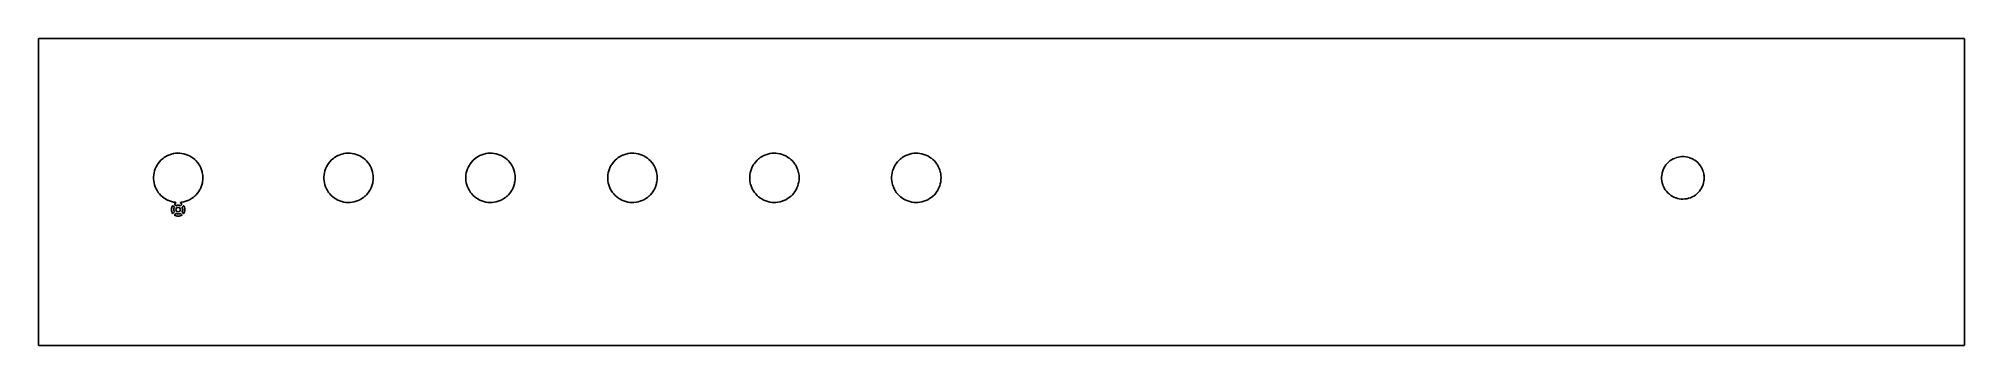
# Model space of a CAD drawing. Extents: x 68 to 499, y -238 to -169.
import ezdxf

# ---------------------------------------------------------------- set-up
doc = ezdxf.new("R2010")
doc.units = 0
doc.layers.add('BLACK', color=7, linetype='CONTINUOUS')

msp = doc.modelspace()

# ---------------------------------------------------------------- linework, layer by layer
at = {"layer": 'BLACK', "linetype": 'CONTINUOUS'}
for p, q in [((67.818, -169.544), (67.838, -169.476)), ((67.818, -238.126), (67.818, -169.544)), ((67.838, -169.476), (67.8917, -169.429)), ((67.8917, -169.429), (67.944, -169.418)), ((67.944, -169.418), (498.476, -169.418)), ((498.476, -169.418), (498.544, -169.438)), ((498.544, -169.438), (498.591, -169.492)), ((498.591, -169.492), (498.602, -169.544)), ((498.602, -169.544), (498.602, -238.126)), ((94.3303, -197.796), (94.1072, -198.201)), ((94.3365, -197.786), (94.3303, -197.796)), ((94.4186, -197.663), (94.3365, -197.786)), ((94.5866, -197.41), (94.4186, -197.663)), ((94.8742, -197.047), (94.5866, -197.41)), ((95.1912, -196.709), (94.8742, -197.047)), ((95.5354, -196.399), (95.1912, -196.709)), ((95.6692, -196.298), (95.5354, -196.399)), ((95.9021, -196.121), (95.6692, -196.298)), ((95.9042, -196.119), (95.9021, -196.121)), ((95.9021, -196.121), (95.9021, -196.121)), ((95.9065, -196.118), (95.9042, -196.119)), ((96.293, -195.873), (95.9065, -196.118)), ((95.9065, -196.118), (95.9065, -196.118)), ((96.2953, -195.871), (96.293, -195.873)), ((96.2976, -195.87), (96.2953, -195.871)), ((96.7033, -195.658), (96.2976, -195.87)), ((96.2976, -195.87), (96.2976, -195.87)), ((96.7057, -195.657), (96.7033, -195.658)), ((96.7033, -195.658), (96.7033, -195.658)), ((97.1326, -195.477), (96.7057, -195.657)), ((97.3692, -195.4), (97.1326, -195.477)), ((97.5705, -195.335), (97.3692, -195.4)), ((97.573, -195.334), (97.5705, -195.335)), ((97.5705, -195.335), (97.5705, -195.335)), ((97.8456, -195.27), (97.573, -195.334)), ((98.0213, -195.229), (97.8456, -195.27)), ((98.0239, -195.228), (98.0213, -195.229)), ((98.0213, -195.229), (98.0213, -195.229)), ((98.482, -195.161), (98.0239, -195.228)), ((98.4847, -195.161), (98.482, -195.161)), ((98.7337, -195.145), (98.4847, -195.161)), ((98.4847, -195.161), (98.4847, -195.161)), ((98.9442, -195.132), (98.7337, -195.145)), ((98.9468, -195.132), (98.9442, -195.132)), ((99.1225, -195.135), (98.9468, -195.132)), ((98.9468, -195.132), (98.9468, -195.132)), ((99.4072, -195.141), (99.1225, -195.135)), ((99.8678, -195.19), (99.4072, -195.141)), ((100.323, -195.277), (99.8678, -195.19)), ((100.325, -195.277), (100.323, -195.277)), ((100.766, -195.4), (100.325, -195.277)), ((100.325, -195.277), (100.325, -195.277)), ((100.769, -195.401), (100.766, -195.4)), ((100.766, -195.4), (100.766, -195.4)), ((100.771, -195.402), (100.769, -195.401)), ((101.2, -195.562), (100.771, -195.402)), ((101.203, -195.563), (101.2, -195.562)), ((101.2, -195.562), (101.2, -195.562)), ((101.622, -195.76), (101.203, -195.563)), ((102.023, -195.991), (101.622, -195.76)), ((102.403, -196.256), (102.023, -195.991)), ((102.439, -196.285), (102.403, -196.256)), ((102.758, -196.549), (102.439, -196.285)), ((102.76, -196.551), (102.758, -196.549)), ((102.758, -196.549), (102.758, -196.549)), ((103.091, -196.875), (102.76, -196.551)), ((103.093, -196.877), (103.091, -196.875)), ((103.334, -197.156), (103.093, -196.877)), ((103.093, -196.877), (103.093, -196.877)), ((103.393, -197.225), (103.334, -197.156)), ((103.666, -197.6), (103.393, -197.225)), ((103.667, -197.602), (103.666, -197.6)), ((103.766, -197.766), (103.667, -197.602)), ((103.667, -197.602), (103.667, -197.602)), ((103.906, -197.996), (103.766, -197.766)), ((104.111, -198.411), (103.906, -197.996)), ((132.43, -197.796), (132.207, -198.201)), ((132.437, -197.786), (132.43, -197.796)), ((132.519, -197.663), (132.437, -197.786)), ((132.687, -197.41), (132.519, -197.663)), ((132.974, -197.047), (132.687, -197.41)), ((133.291, -196.709), (132.974, -197.047)), ((133.635, -196.399), (133.291, -196.709)), ((133.769, -196.298), (133.635, -196.399)), ((134.002, -196.121), (133.769, -196.298)), ((134.004, -196.119), (134.002, -196.121)), ((134.002, -196.121), (134.002, -196.121)), ((134.006, -196.118), (134.004, -196.119)), ((134.393, -195.873), (134.006, -196.118)), ((134.006, -196.118), (134.006, -196.118)), ((134.395, -195.871), (134.393, -195.873)), ((134.398, -195.87), (134.395, -195.871)), ((134.803, -195.658), (134.398, -195.87)), ((134.398, -195.87), (134.398, -195.87)), ((134.806, -195.657), (134.803, -195.658)), ((134.803, -195.658), (134.803, -195.658)), ((135.233, -195.477), (134.806, -195.657)), ((135.469, -195.4), (135.233, -195.477)), ((135.67, -195.335), (135.469, -195.4)), ((135.671, -195.335), (135.67, -195.335)), ((135.673, -195.334), (135.671, -195.335)), ((135.946, -195.27), (135.673, -195.334)), ((136.121, -195.229), (135.946, -195.27)), ((136.124, -195.228), (136.121, -195.229)), ((136.121, -195.229), (136.121, -195.229)), ((136.582, -195.161), (136.124, -195.228)), ((136.585, -195.161), (136.582, -195.161)), ((136.834, -195.145), (136.585, -195.161)), ((136.585, -195.161), (136.585, -195.161)), ((137.044, -195.132), (136.834, -195.145)), ((137.047, -195.132), (137.044, -195.132)), ((137.222, -195.135), (137.047, -195.132)), ((137.047, -195.132), (137.047, -195.132)), ((137.507, -195.141), (137.222, -195.135)), ((137.968, -195.19), (137.507, -195.141)), ((138.423, -195.277), (137.968, -195.19)), ((138.425, -195.277), (138.423, -195.277)), ((138.866, -195.4), (138.425, -195.277)), ((138.425, -195.277), (138.425, -195.277)), ((138.869, -195.401), (138.866, -195.4)), ((138.866, -195.4), (138.866, -195.4)), ((138.871, -195.402), (138.869, -195.401)), ((139.3, -195.562), (138.871, -195.402)), ((139.303, -195.563), (139.3, -195.562)), ((139.3, -195.562), (139.3, -195.562)), ((139.722, -195.76), (139.303, -195.563)), ((140.123, -195.991), (139.722, -195.76)), ((140.503, -196.256), (140.123, -195.991)), ((140.539, -196.285), (140.503, -196.256)), ((140.858, -196.549), (140.539, -196.285)), ((140.86, -196.551), (140.858, -196.549)), ((140.858, -196.549), (140.858, -196.549)), ((141.191, -196.875), (140.86, -196.551)), ((141.193, -196.877), (141.191, -196.875)), ((141.434, -197.156), (141.193, -196.877)), ((141.193, -196.877), (141.193, -196.877)), ((141.493, -197.225), (141.434, -197.156)), ((141.766, -197.6), (141.493, -197.225)), ((141.767, -197.602), (141.766, -197.6)), ((141.866, -197.766), (141.767, -197.602)), ((141.767, -197.602), (141.767, -197.602)), ((142.006, -197.996), (141.866, -197.766)), ((142.211, -198.411), (142.006, -197.996)), ((164.18, -197.796), (163.957, -198.201)), ((164.187, -197.786), (164.18, -197.796)), ((164.269, -197.663), (164.187, -197.786)), ((164.437, -197.41), (164.269, -197.663)), ((164.724, -197.047), (164.437, -197.41)), ((165.041, -196.709), (164.724, -197.047)), ((165.385, -196.399), (165.041, -196.709)), ((165.519, -196.298), (165.385, -196.399)), ((165.752, -196.121), (165.519, -196.298)), ((165.754, -196.119), (165.752, -196.121)), ((165.752, -196.121), (165.752, -196.121)), ((165.756, -196.118), (165.754, -196.119)), ((166.143, -195.873), (165.756, -196.118)), ((165.756, -196.118), (165.756, -196.118)), ((166.145, -195.871), (166.143, -195.873)), ((166.148, -195.87), (166.145, -195.871)), ((166.553, -195.658), (166.148, -195.87)), ((166.148, -195.87), (166.148, -195.87)), ((166.556, -195.657), (166.553, -195.658)), ((166.553, -195.658), (166.553, -195.658)), ((166.983, -195.477), (166.556, -195.657)), ((167.219, -195.4), (166.983, -195.477)), ((167.42, -195.335), (167.219, -195.4)), ((167.421, -195.335), (167.42, -195.335)), ((167.423, -195.334), (167.421, -195.335)), ((167.696, -195.27), (167.423, -195.334)), ((167.871, -195.229), (167.696, -195.27)), ((167.874, -195.228), (167.871, -195.229)), ((167.871, -195.229), (167.871, -195.229)), ((168.332, -195.161), (167.874, -195.228)), ((168.335, -195.161), (168.332, -195.161)), ((168.584, -195.145), (168.335, -195.161)), ((168.335, -195.161), (168.335, -195.161)), ((168.794, -195.132), (168.584, -195.145)), ((168.797, -195.132), (168.794, -195.132)), ((168.972, -195.135), (168.797, -195.132)), ((168.797, -195.132), (168.797, -195.132)), ((169.257, -195.141), (168.972, -195.135)), ((169.718, -195.19), (169.257, -195.141)), ((170.173, -195.277), (169.718, -195.19)), ((170.175, -195.277), (170.173, -195.277)), ((170.616, -195.4), (170.175, -195.277)), ((170.175, -195.277), (170.175, -195.277)), ((170.619, -195.401), (170.616, -195.4)), ((170.616, -195.4), (170.616, -195.4)), ((170.621, -195.402), (170.619, -195.401)), ((171.05, -195.562), (170.621, -195.402)), ((171.053, -195.563), (171.05, -195.562)), ((171.05, -195.562), (171.05, -195.562)), ((171.472, -195.76), (171.053, -195.563)), ((171.873, -195.991), (171.472, -195.76)), ((172.253, -196.256), (171.873, -195.991)), ((172.289, -196.285), (172.253, -196.256)), ((172.608, -196.549), (172.289, -196.285)), ((172.61, -196.551), (172.608, -196.549)), ((172.608, -196.549), (172.608, -196.549)), ((172.941, -196.875), (172.61, -196.551)), ((172.943, -196.877), (172.941, -196.875)), ((173.184, -197.156), (172.943, -196.877)), ((172.943, -196.877), (172.943, -196.877)), ((173.243, -197.225), (173.184, -197.156)), ((173.516, -197.6), (173.243, -197.225)), ((173.517, -197.602), (173.516, -197.6)), ((173.616, -197.766), (173.517, -197.602)), ((173.517, -197.602), (173.517, -197.602)), ((173.756, -197.996), (173.616, -197.766)), ((173.961, -198.411), (173.756, -197.996)), ((195.93, -197.796), (195.707, -198.201)), ((195.937, -197.786), (195.93, -197.796)), ((196.019, -197.663), (195.937, -197.786)), ((196.187, -197.41), (196.019, -197.663)), ((196.474, -197.047), (196.187, -197.41)), ((196.791, -196.709), (196.474, -197.047)), ((197.135, -196.399), (196.791, -196.709)), ((197.269, -196.298), (197.135, -196.399)), ((197.502, -196.121), (197.269, -196.298)), ((197.504, -196.119), (197.502, -196.121)), ((197.502, -196.121), (197.502, -196.121)), ((197.506, -196.118), (197.504, -196.119)), ((197.893, -195.873), (197.506, -196.118)), ((197.506, -196.118), (197.506, -196.118)), ((197.895, -195.871), (197.893, -195.873)), ((197.898, -195.87), (197.895, -195.871)), ((198.303, -195.658), (197.898, -195.87)), ((197.898, -195.87), (197.898, -195.87)), ((198.306, -195.657), (198.303, -195.658)), ((198.303, -195.658), (198.303, -195.658)), ((198.733, -195.477), (198.306, -195.657)), ((198.969, -195.4), (198.733, -195.477)), ((199.17, -195.335), (198.969, -195.4)), ((199.171, -195.335), (199.17, -195.335)), ((199.173, -195.334), (199.171, -195.335)), ((199.446, -195.27), (199.173, -195.334)), ((199.621, -195.229), (199.446, -195.27)), ((199.624, -195.228), (199.621, -195.229)), ((199.621, -195.229), (199.621, -195.229)), ((200.082, -195.161), (199.624, -195.228)), ((200.085, -195.161), (200.082, -195.161)), ((200.334, -195.145), (200.085, -195.161)), ((200.085, -195.161), (200.085, -195.161)), ((200.544, -195.132), (200.334, -195.145)), ((200.547, -195.132), (200.544, -195.132)), ((200.722, -195.135), (200.547, -195.132)), ((200.547, -195.132), (200.547, -195.132)), ((201.007, -195.141), (200.722, -195.135)), ((201.468, -195.19), (201.007, -195.141)), ((201.923, -195.277), (201.468, -195.19)), ((201.925, -195.277), (201.923, -195.277)), ((202.366, -195.4), (201.925, -195.277)), ((201.925, -195.277), (201.925, -195.277)), ((202.369, -195.401), (202.366, -195.4)), ((202.366, -195.4), (202.366, -195.4)), ((202.371, -195.402), (202.369, -195.401)), ((202.8, -195.562), (202.371, -195.402)), ((202.803, -195.563), (202.8, -195.562)), ((202.8, -195.562), (202.8, -195.562)), ((203.222, -195.76), (202.803, -195.563)), ((203.623, -195.991), (203.222, -195.76)), ((204.003, -196.256), (203.623, -195.991)), ((204.039, -196.285), (204.003, -196.256)), ((204.358, -196.549), (204.039, -196.285)), ((204.36, -196.551), (204.358, -196.549)), ((204.358, -196.549), (204.358, -196.549)), ((204.691, -196.875), (204.36, -196.551)), ((204.693, -196.877), (204.691, -196.875)), ((204.934, -197.156), (204.693, -196.877)), ((204.693, -196.877), (204.693, -196.877)), ((204.993, -197.225), (204.934, -197.156)), ((205.266, -197.6), (204.993, -197.225)), ((205.267, -197.602), (205.266, -197.6)), ((205.366, -197.766), (205.267, -197.602)), ((205.267, -197.602), (205.267, -197.602)), ((205.506, -197.996), (205.366, -197.766)), ((205.711, -198.411), (205.506, -197.996)), ((227.68, -197.796), (227.457, -198.201)), ((227.687, -197.786), (227.68, -197.796)), ((227.769, -197.663), (227.687, -197.786)), ((227.937, -197.41), (227.769, -197.663)), ((228.224, -197.047), (227.937, -197.41)), ((228.541, -196.709), (228.224, -197.047)), ((228.885, -196.399), (228.541, -196.709)), ((229.019, -196.298), (228.885, -196.399)), ((229.252, -196.121), (229.019, -196.298)), ((229.254, -196.119), (229.252, -196.121)), ((229.252, -196.121), (229.252, -196.121)), ((229.256, -196.118), (229.254, -196.119)), ((229.643, -195.873), (229.256, -196.118)), ((229.256, -196.118), (229.256, -196.118)), ((229.645, -195.871), (229.643, -195.873)), ((229.648, -195.87), (229.645, -195.871)), ((230.053, -195.658), (229.648, -195.87)), ((229.648, -195.87), (229.648, -195.87)), ((230.056, -195.657), (230.053, -195.658)), ((230.053, -195.658), (230.053, -195.658)), ((230.483, -195.477), (230.056, -195.657)), ((230.719, -195.4), (230.483, -195.477)), ((230.92, -195.335), (230.719, -195.4)), ((230.921, -195.335), (230.92, -195.335)), ((230.923, -195.334), (230.921, -195.335)), ((231.196, -195.27), (230.923, -195.334)), ((231.371, -195.229), (231.196, -195.27)), ((231.374, -195.228), (231.371, -195.229)), ((231.371, -195.229), (231.371, -195.229)), ((231.832, -195.161), (231.374, -195.228)), ((231.835, -195.161), (231.832, -195.161)), ((232.084, -195.145), (231.835, -195.161)), ((231.835, -195.161), (231.835, -195.161)), ((232.294, -195.132), (232.084, -195.145)), ((232.297, -195.132), (232.294, -195.132)), ((232.472, -195.135), (232.297, -195.132)), ((232.297, -195.132), (232.297, -195.132)), ((232.757, -195.141), (232.472, -195.135)), ((233.218, -195.19), (232.757, -195.141)), ((233.673, -195.277), (233.218, -195.19)), ((233.675, -195.277), (233.673, -195.277)), ((234.116, -195.4), (233.675, -195.277)), ((233.675, -195.277), (233.675, -195.277)), ((234.119, -195.401), (234.116, -195.4)), ((234.116, -195.4), (234.116, -195.4)), ((234.121, -195.402), (234.119, -195.401)), ((234.55, -195.562), (234.121, -195.402)), ((234.553, -195.563), (234.55, -195.562)), ((234.55, -195.562), (234.55, -195.562)), ((234.972, -195.76), (234.553, -195.563)), ((235.373, -195.991), (234.972, -195.76)), ((235.753, -196.256), (235.373, -195.991)), ((235.789, -196.285), (235.753, -196.256)), ((236.108, -196.549), (235.789, -196.285)), ((236.11, -196.551), (236.108, -196.549)), ((236.108, -196.549), (236.108, -196.549)), ((236.441, -196.875), (236.11, -196.551)), ((236.443, -196.877), (236.441, -196.875)), ((236.684, -197.156), (236.443, -196.877)), ((236.443, -196.877), (236.443, -196.877)), ((236.743, -197.225), (236.684, -197.156)), ((237.016, -197.6), (236.743, -197.225)), ((237.017, -197.602), (237.016, -197.6)), ((237.116, -197.766), (237.017, -197.602)), ((237.017, -197.602), (237.017, -197.602)), ((237.256, -197.996), (237.116, -197.766)), ((237.461, -198.411), (237.256, -197.996)), ((259.43, -197.796), (259.207, -198.201)), ((259.437, -197.786), (259.43, -197.796)), ((259.519, -197.663), (259.437, -197.786)), ((259.687, -197.41), (259.519, -197.663)), ((259.974, -197.047), (259.687, -197.41)), ((260.291, -196.709), (259.974, -197.047)), ((260.635, -196.399), (260.291, -196.709)), ((260.769, -196.298), (260.635, -196.399)), ((261.002, -196.121), (260.769, -196.298)), ((261.004, -196.119), (261.002, -196.121)), ((261.002, -196.121), (261.002, -196.121)), ((261.006, -196.118), (261.004, -196.119)), ((261.393, -195.873), (261.006, -196.118)), ((261.006, -196.118), (261.006, -196.118)), ((261.395, -195.871), (261.393, -195.873)), ((261.398, -195.87), (261.395, -195.871)), ((261.803, -195.658), (261.398, -195.87)), ((261.398, -195.87), (261.398, -195.87)), ((261.806, -195.657), (261.803, -195.658)), ((261.803, -195.658), (261.803, -195.658)), ((262.233, -195.477), (261.806, -195.657)), ((262.469, -195.4), (262.233, -195.477)), ((262.67, -195.335), (262.469, -195.4)), ((262.671, -195.335), (262.67, -195.335)), ((262.673, -195.334), (262.671, -195.335)), ((262.946, -195.27), (262.673, -195.334)), ((263.121, -195.229), (262.946, -195.27)), ((263.124, -195.228), (263.121, -195.229)), ((263.121, -195.229), (263.121, -195.229)), ((263.582, -195.161), (263.124, -195.228)), ((263.585, -195.161), (263.582, -195.161)), ((263.834, -195.145), (263.585, -195.161)), ((263.585, -195.161), (263.585, -195.161)), ((264.044, -195.132), (263.834, -195.145)), ((264.047, -195.132), (264.044, -195.132)), ((264.222, -195.135), (264.047, -195.132)), ((264.047, -195.132), (264.047, -195.132)), ((264.507, -195.141), (264.222, -195.135)), ((264.968, -195.19), (264.507, -195.141)), ((265.423, -195.277), (264.968, -195.19)), ((265.425, -195.277), (265.423, -195.277)), ((265.866, -195.4), (265.425, -195.277)), ((265.425, -195.277), (265.425, -195.277)), ((265.869, -195.401), (265.866, -195.4)), ((265.866, -195.4), (265.866, -195.4)), ((265.871, -195.402), (265.869, -195.401)), ((266.3, -195.562), (265.871, -195.402)), ((266.303, -195.563), (266.3, -195.562)), ((266.3, -195.562), (266.3, -195.562)), ((266.722, -195.76), (266.303, -195.563)), ((267.123, -195.991), (266.722, -195.76)), ((267.503, -196.256), (267.123, -195.991)), ((267.539, -196.285), (267.503, -196.256)), ((267.858, -196.549), (267.539, -196.285)), ((267.86, -196.551), (267.858, -196.549)), ((267.858, -196.549), (267.858, -196.549)), ((268.191, -196.875), (267.86, -196.551)), ((268.193, -196.877), (268.191, -196.875)), ((268.434, -197.156), (268.193, -196.877)), ((268.193, -196.877), (268.193, -196.877)), ((268.493, -197.225), (268.434, -197.156)), ((268.766, -197.6), (268.493, -197.225)), ((268.767, -197.602), (268.766, -197.6)), ((268.866, -197.766), (268.767, -197.602)), ((268.767, -197.602), (268.767, -197.602)), ((269.006, -197.996), (268.866, -197.766)), ((269.211, -198.411), (269.006, -197.996)), ((431.575, -198.129), (431.366, -198.498)), ((431.666, -197.999), (431.575, -198.129)), ((431.815, -197.783), (431.666, -197.999)), ((431.816, -197.78), (431.815, -197.783)), ((431.815, -197.783), (431.815, -197.783)), ((432.087, -197.455), (431.816, -197.78)), ((432.386, -197.154), (432.087, -197.455)), ((432.711, -196.881), (432.386, -197.154)), ((432.957, -196.709), (432.711, -196.881)), ((433.056, -196.64), (432.957, -196.709)), ((433.058, -196.639), (433.056, -196.64)), ((433.056, -196.64), (433.056, -196.64)), ((433.426, -196.428), (433.058, -196.639)), ((433.705, -196.299), (433.426, -196.428)), ((433.808, -196.251), (433.705, -196.299)), ((433.81, -196.25), (433.808, -196.251)), ((433.808, -196.251), (433.808, -196.251)), ((433.813, -196.249), (433.81, -196.25)), ((434.082, -196.153), (433.813, -196.249)), ((433.813, -196.249), (433.813, -196.249)), ((434.21, -196.108), (434.082, -196.153)), ((434.212, -196.107), (434.21, -196.108)), ((434.533, -196.024), (434.212, -196.107)), ((434.212, -196.107), (434.212, -196.107)), ((434.62, -196.001), (434.533, -196.024)), ((435.038, -195.932), (434.62, -196.001)), ((435.384, -195.905), (435.038, -195.932)), ((435.458, -195.9), (435.384, -195.905)), ((435.46, -195.9), (435.458, -195.9)), ((435.458, -195.9), (435.458, -195.9)), ((435.623, -195.902), (435.46, -195.9)), ((435.881, -195.905), (435.623, -195.902)), ((435.884, -195.905), (435.881, -195.905)), ((435.881, -195.905), (435.881, -195.905)), ((436.306, -195.948), (435.884, -195.905)), ((436.309, -195.949), (436.306, -195.948)), ((436.719, -196.028), (436.309, -195.949)), ((436.309, -195.949), (436.309, -195.949)), ((436.722, -196.029), (436.719, -196.028)), ((436.719, -196.028), (436.719, -196.028)), ((436.725, -196.03), (436.722, -196.029)), ((437.043, -196.121), (436.725, -196.03)), ((436.725, -196.03), (436.725, -196.03)), ((437.129, -196.146), (437.043, -196.121)), ((437.524, -196.299), (437.129, -196.146)), ((437.527, -196.3), (437.524, -196.299)), ((437.783, -196.427), (437.527, -196.3)), ((437.904, -196.486), (437.783, -196.427)), ((437.907, -196.488), (437.904, -196.486)), ((438.076, -196.591), (437.907, -196.488)), ((437.907, -196.488), (437.907, -196.488)), ((438.266, -196.707), (438.076, -196.591)), ((438.607, -196.959), (438.266, -196.707)), ((438.924, -197.24), (438.607, -196.959)), ((439.215, -197.548), (438.924, -197.24)), ((439.478, -197.881), (439.215, -197.548)), ((439.479, -197.883), (439.478, -197.881)), ((439.523, -197.95), (439.479, -197.883)), ((439.479, -197.883), (439.479, -197.883)), ((439.71, -198.236), (439.523, -197.95)), ((93.5371, -200.408), (93.5354, -200.428)), ((93.5354, -200.428), (93.5354, -200.892)), ((93.5354, -200.892), (93.5356, -200.894)), ((93.5356, -200.894), (93.5356, -200.894)), ((93.5356, -200.894), (93.537, -200.911)), ((93.537, -200.911), (93.5741, -201.353)), ((93.5739, -199.97), (93.5371, -200.408)), ((93.5741, -199.967), (93.5739, -199.97)), ((93.6513, -199.51), (93.5741, -199.967)), ((93.5741, -201.353), (93.6513, -201.81)), ((93.7665, -199.062), (93.6513, -199.51)), ((93.6513, -201.81), (93.652, -201.812)), ((93.652, -201.812), (93.652, -201.812)), ((93.652, -201.812), (93.753, -202.205)), ((93.753, -202.205), (93.7665, -202.258)), ((93.9188, -198.624), (93.7665, -199.062)), ((93.7665, -202.258), (93.9188, -202.696)), ((94.1072, -198.201), (93.9188, -198.624)), ((104.282, -198.842), (104.111, -198.411)), ((104.416, -199.285), (104.282, -198.842)), ((104.282, -202.478), (104.416, -202.035)), ((104.416, -199.287), (104.416, -199.285)), ((104.45, -199.448), (104.416, -199.287)), ((104.416, -199.287), (104.416, -199.287)), ((104.416, -202.035), (104.467, -201.796)), ((104.512, -199.738), (104.45, -199.448)), ((104.467, -201.796), (104.511, -201.585)), ((104.511, -201.585), (104.512, -201.582)), ((104.57, -200.197), (104.512, -199.738)), ((104.512, -201.582), (104.57, -201.123)), ((104.589, -200.66), (104.57, -200.197)), ((104.57, -201.123), (104.573, -201.064)), ((104.573, -201.064), (104.58, -200.892)), ((104.58, -200.892), (104.589, -200.663)), ((104.589, -200.663), (104.589, -200.66)), ((131.637, -200.408), (131.635, -200.428)), ((131.635, -200.428), (131.635, -200.892)), ((131.635, -200.892), (131.636, -200.894)), ((131.636, -200.894), (131.636, -200.894)), ((131.636, -200.894), (131.637, -200.911)), ((131.674, -199.97), (131.637, -200.408)), ((131.637, -200.911), (131.674, -201.353)), ((131.751, -199.51), (131.674, -199.967)), ((131.674, -199.967), (131.674, -199.97)), ((131.674, -201.353), (131.751, -201.81)), ((131.867, -199.062), (131.751, -199.51)), ((131.751, -201.81), (131.752, -201.812)), ((131.752, -201.812), (131.752, -201.812)), ((131.752, -201.812), (131.853, -202.205)), ((131.853, -202.205), (131.867, -202.258)), ((132.019, -198.624), (131.867, -199.062)), ((131.867, -202.258), (132.019, -202.696)), ((132.207, -198.201), (132.019, -198.624)), ((142.382, -198.842), (142.211, -198.411)), ((142.516, -199.285), (142.382, -198.842)), ((142.382, -202.478), (142.516, -202.035)), ((142.516, -199.287), (142.516, -199.285)), ((142.55, -199.448), (142.516, -199.287)), ((142.516, -199.287), (142.516, -199.287)), ((142.516, -202.035), (142.567, -201.796)), ((142.612, -199.738), (142.55, -199.448)), ((142.567, -201.796), (142.612, -201.585)), ((142.67, -200.197), (142.612, -199.738)), ((142.612, -201.582), (142.67, -201.123)), ((142.612, -201.585), (142.612, -201.582)), ((142.689, -200.66), (142.67, -200.197)), ((142.67, -201.123), (142.673, -201.064)), ((142.673, -201.064), (142.68, -200.892)), ((142.68, -200.892), (142.689, -200.663)), ((142.689, -200.663), (142.689, -200.66)), ((163.387, -200.408), (163.385, -200.428)), ((163.385, -200.428), (163.385, -200.892)), ((163.385, -200.892), (163.386, -200.894)), ((163.386, -200.894), (163.386, -200.894)), ((163.386, -200.894), (163.387, -200.911)), ((163.424, -199.97), (163.387, -200.408)), ((163.387, -200.911), (163.424, -201.353)), ((163.501, -199.51), (163.424, -199.967)), ((163.424, -199.967), (163.424, -199.97)), ((163.424, -201.353), (163.501, -201.81)), ((163.617, -199.062), (163.501, -199.51)), ((163.501, -201.81), (163.502, -201.812)), ((163.502, -201.812), (163.502, -201.812)), ((163.502, -201.812), (163.603, -202.205)), ((163.603, -202.205), (163.617, -202.258)), ((163.769, -198.624), (163.617, -199.062)), ((163.617, -202.258), (163.769, -202.696)), ((163.957, -198.201), (163.769, -198.624)), ((174.132, -198.842), (173.961, -198.411)), ((174.266, -199.285), (174.132, -198.842)), ((174.132, -202.478), (174.266, -202.035)), ((174.266, -199.287), (174.266, -199.285)), ((174.3, -199.448), (174.266, -199.287)), ((174.266, -199.287), (174.266, -199.287)), ((174.266, -202.035), (174.317, -201.796)), ((174.362, -199.738), (174.3, -199.448)), ((174.317, -201.796), (174.361, -201.585)), ((174.361, -201.585), (174.362, -201.582)), ((174.42, -200.197), (174.362, -199.738)), ((174.362, -201.582), (174.42, -201.123)), ((174.439, -200.66), (174.42, -200.197)), ((174.42, -201.123), (174.423, -201.064)), ((174.423, -201.064), (174.43, -200.892)), ((174.43, -200.892), (174.439, -200.663)), ((174.439, -200.663), (174.439, -200.66)), ((195.137, -200.408), (195.135, -200.428)), ((195.135, -200.428), (195.135, -200.892)), ((195.135, -200.892), (195.136, -200.894)), ((195.136, -200.894), (195.136, -200.894)), ((195.136, -200.894), (195.137, -200.911)), ((195.174, -199.97), (195.137, -200.408)), ((195.137, -200.911), (195.174, -201.353)), ((195.251, -199.51), (195.174, -199.967)), ((195.174, -199.967), (195.174, -199.97)), ((195.174, -201.353), (195.251, -201.81)), ((195.367, -199.062), (195.251, -199.51)), ((195.251, -201.81), (195.252, -201.812)), ((195.252, -201.812), (195.252, -201.812)), ((195.252, -201.812), (195.353, -202.205)), ((195.353, -202.205), (195.367, -202.258)), ((195.519, -198.624), (195.367, -199.062)), ((195.367, -202.258), (195.519, -202.696)), ((195.707, -198.201), (195.519, -198.624)), ((205.882, -198.842), (205.711, -198.411)), ((206.016, -199.285), (205.882, -198.842)), ((205.882, -202.478), (206.016, -202.035)), ((206.016, -199.287), (206.016, -199.285)), ((206.05, -199.448), (206.016, -199.287)), ((206.016, -199.287), (206.016, -199.287)), ((206.016, -202.035), (206.067, -201.796)), ((206.112, -199.738), (206.05, -199.448)), ((206.067, -201.796), (206.111, -201.585)), ((206.111, -201.585), (206.112, -201.582)), ((206.17, -200.197), (206.112, -199.738)), ((206.112, -201.582), (206.17, -201.123)), ((206.189, -200.66), (206.17, -200.197)), ((206.17, -201.123), (206.173, -201.064)), ((206.173, -201.064), (206.18, -200.892)), ((206.18, -200.892), (206.189, -200.663)), ((206.189, -200.663), (206.189, -200.66)), ((226.887, -200.408), (226.885, -200.428)), ((226.885, -200.428), (226.885, -200.892)), ((226.885, -200.892), (226.886, -200.894)), ((226.886, -200.894), (226.886, -200.894)), ((226.886, -200.894), (226.887, -200.911)), ((226.924, -199.97), (226.887, -200.408)), ((226.887, -200.911), (226.924, -201.353)), ((227.001, -199.51), (226.924, -199.967)), ((226.924, -199.967), (226.924, -199.97)), ((226.924, -201.353), (227.001, -201.81)), ((227.117, -199.062), (227.001, -199.51)), ((227.001, -201.81), (227.002, -201.812)), ((227.002, -201.812), (227.002, -201.812)), ((227.002, -201.812), (227.103, -202.205)), ((227.103, -202.205), (227.117, -202.258)), ((227.269, -198.624), (227.117, -199.062)), ((227.117, -202.258), (227.269, -202.696)), ((227.457, -198.201), (227.269, -198.624)), ((237.632, -198.842), (237.461, -198.411)), ((237.766, -199.285), (237.632, -198.842)), ((237.632, -202.478), (237.766, -202.035)), ((237.766, -199.287), (237.766, -199.285)), ((237.8, -199.448), (237.766, -199.287)), ((237.766, -199.287), (237.766, -199.287)), ((237.766, -202.035), (237.817, -201.796)), ((237.862, -199.738), (237.8, -199.448)), ((237.817, -201.796), (237.861, -201.585)), ((237.861, -201.585), (237.862, -201.582)), ((237.92, -200.197), (237.862, -199.738)), ((237.862, -201.582), (237.92, -201.123)), ((237.939, -200.66), (237.92, -200.197)), ((237.92, -201.123), (237.923, -201.064)), ((237.923, -201.064), (237.93, -200.892)), ((237.93, -200.892), (237.939, -200.663)), ((237.939, -200.663), (237.939, -200.66)), ((258.637, -200.408), (258.635, -200.428)), ((258.635, -200.428), (258.635, -200.892)), ((258.635, -200.892), (258.636, -200.894)), ((258.636, -200.894), (258.637, -200.911)), ((258.636, -200.894), (258.636, -200.894)), ((258.674, -199.97), (258.637, -200.408)), ((258.637, -200.911), (258.674, -201.353)), ((258.751, -199.51), (258.674, -199.967)), ((258.674, -199.967), (258.674, -199.97)), ((258.674, -201.353), (258.751, -201.81)), ((258.867, -199.062), (258.751, -199.51)), ((258.751, -201.81), (258.752, -201.812)), ((258.752, -201.812), (258.752, -201.812)), ((258.752, -201.812), (258.853, -202.205)), ((258.853, -202.205), (258.867, -202.258)), ((259.019, -198.624), (258.867, -199.062)), ((258.867, -202.258), (259.019, -202.696)), ((259.207, -198.201), (259.019, -198.624)), ((269.382, -198.842), (269.211, -198.411)), ((269.516, -199.285), (269.382, -198.842)), ((269.382, -202.478), (269.516, -202.035)), ((269.516, -199.287), (269.516, -199.285)), ((269.55, -199.448), (269.516, -199.287)), ((269.516, -199.287), (269.516, -199.287)), ((269.516, -202.035), (269.567, -201.796)), ((269.612, -199.738), (269.55, -199.448)), ((269.567, -201.796), (269.611, -201.585)), ((269.611, -201.585), (269.612, -201.582)), ((269.67, -200.197), (269.612, -199.738)), ((269.612, -201.582), (269.67, -201.123)), ((269.684, -200.535), (269.67, -200.197)), ((269.67, -201.123), (269.673, -201.064)), ((269.673, -201.064), (269.689, -200.663)), ((269.689, -200.66), (269.684, -200.535)), ((269.689, -200.663), (269.689, -200.66)), ((430.879, -200.113), (430.849, -200.535)), ((430.849, -200.535), (430.851, -200.647)), ((430.851, -200.647), (430.857, -200.959)), ((430.857, -200.959), (430.857, -200.962)), ((430.857, -200.962), (430.897, -201.334)), ((430.946, -199.694), (430.879, -200.113)), ((430.897, -201.334), (430.902, -201.38)), ((430.902, -201.38), (430.985, -201.796)), ((430.985, -199.541), (430.946, -199.694)), ((431.05, -199.286), (430.985, -199.541)), ((430.985, -201.796), (430.985, -201.799)), ((430.985, -201.799), (430.985, -201.799)), ((430.985, -201.799), (430.989, -201.81)), ((430.989, -201.81), (431.104, -202.203)), ((431.191, -198.884), (431.05, -199.283)), ((431.05, -199.283), (431.05, -199.286)), ((431.05, -199.286), (431.05, -199.286)), ((431.104, -202.203), (431.105, -202.205)), ((431.105, -202.205), (431.105, -202.205)), ((431.105, -202.205), (431.242, -202.554)), ((431.192, -198.881), (431.191, -198.884)), ((431.365, -198.5), (431.192, -198.881)), ((431.192, -198.881), (431.192, -198.881)), ((431.366, -198.498), (431.365, -198.5)), ((439.711, -198.238), (439.71, -198.236)), ((439.863, -198.524), (439.711, -198.238)), ((439.711, -198.238), (439.711, -198.238)), ((439.909, -198.61), (439.863, -198.524)), ((439.91, -198.612), (439.909, -198.61)), ((440.008, -198.844), (439.91, -198.612)), ((439.91, -198.612), (439.91, -198.612)), ((439.981, -202.552), (440.132, -202.155)), ((440.074, -199), (440.008, -198.844)), ((440.075, -199.002), (440.074, -199)), ((440.166, -199.285), (440.075, -199.002)), ((440.132, -202.155), (440.247, -201.748)), ((440.204, -199.403), (440.166, -199.285)), ((440.298, -199.817), (440.204, -199.403)), ((440.247, -201.745), (440.325, -201.334)), ((440.247, -201.748), (440.247, -201.745)), ((440.317, -199.964), (440.298, -199.817)), ((440.349, -200.2), (440.317, -199.964)), ((440.325, -201.331), (440.346, -201.12)), ((440.325, -201.334), (440.325, -201.331)), ((440.325, -201.334), (440.325, -201.334)), ((440.346, -201.12), (440.366, -200.911)), ((440.354, -200.237), (440.349, -200.2)), ((440.373, -200.66), (440.354, -200.237)), ((440.366, -200.909), (440.373, -200.66)), ((440.366, -200.911), (440.366, -200.909)), ((440.366, -200.911), (440.366, -200.911)), ((93.9188, -202.696), (94.1072, -203.119)), ((94.1072, -203.119), (94.3303, -203.524)), ((94.3303, -203.524), (94.5866, -203.91)), ((94.5866, -203.91), (94.8742, -204.273)), ((94.8742, -204.273), (95.1912, -204.611)), ((95.1912, -204.611), (95.5354, -204.921)), ((95.5354, -204.921), (95.5375, -204.922)), ((95.5375, -204.922), (95.5375, -204.922)), ((95.5375, -204.922), (95.8619, -205.168)), ((95.8619, -205.168), (95.9042, -205.201)), ((95.9042, -205.201), (95.9065, -205.202)), ((95.9065, -205.202), (95.9065, -205.202)), ((95.9065, -205.202), (96.2206, -205.401)), ((96.2206, -205.401), (96.2953, -205.449)), ((96.2953, -205.449), (96.2976, -205.45)), ((96.2976, -205.45), (96.2976, -205.45)), ((96.2976, -205.45), (96.7033, -205.662)), ((96.7033, -205.662), (96.7033, -205.662)), ((96.7033, -205.662), (96.7057, -205.663)), ((96.7057, -205.663), (97.1326, -205.843)), ((97.1326, -205.843), (97.1351, -205.843)), ((97.1351, -205.843), (97.1351, -205.843)), ((97.1351, -205.843), (97.5705, -205.985)), ((97.5705, -205.985), (97.5705, -205.985)), ((97.5705, -205.985), (97.573, -205.986)), ((97.573, -205.986), (97.8156, -206.043)), ((97.8156, -206.043), (98.0213, -206.091)), ((98.0213, -206.091), (98.0213, -206.091)), ((98.0213, -206.091), (98.0239, -206.092)), ((98.0239, -206.092), (98.4225, -206.15)), ((98.2016, -206.529), (98.1921, -206.54)), ((98.1921, -206.54), (98.1959, -206.549)), ((98.1959, -206.549), (98.5584, -206.911)), ((98.369, -206.427), (98.2016, -206.529)), ((98.3778, -206.422), (98.369, -206.427)), ((98.4523, -206.391), (98.3778, -206.422)), ((98.4225, -206.15), (98.487, -206.18)), ((98.4863, -206.371), (98.4523, -206.391)), ((98.5249, -206.311), (98.4863, -206.371)), ((98.487, -206.18), (98.5251, -206.24)), ((98.5251, -206.24), (98.5249, -206.311)), ((98.8726, -206.79), (99.067, -206.772)), ((99.067, -206.772), (99.2611, -206.792)), ((99.5612, -206.912), (99.9211, -206.552)), ((99.5857, -206.278), (99.6032, -206.209)), ((99.6081, -206.345), (99.5857, -206.278)), ((99.6032, -206.209), (99.6552, -206.161)), ((99.6634, -206.39), (99.6081, -206.345)), ((99.6552, -206.161), (99.6984, -206.148)), ((99.7422, -206.422), (99.6634, -206.39)), ((99.6984, -206.148), (99.7892, -206.138)), ((99.751, -206.427), (99.7422, -206.422)), ((99.9221, -206.532), (99.751, -206.427)), ((99.7892, -206.138), (99.8678, -206.13)), ((99.8678, -206.13), (100.323, -206.043)), ((99.9211, -206.552), (99.9278, -206.539)), ((99.9278, -206.539), (99.9221, -206.532)), ((100.323, -206.043), (100.325, -206.043)), ((100.325, -206.043), (100.766, -205.92)), ((100.325, -206.043), (100.325, -206.043)), ((100.766, -205.92), (100.769, -205.919)), ((100.766, -205.92), (100.766, -205.92)), ((100.769, -205.919), (100.976, -205.842)), ((100.976, -205.842), (101.2, -205.758)), ((101.2, -205.758), (101.203, -205.757)), ((101.2, -205.758), (101.2, -205.758)), ((101.203, -205.757), (101.622, -205.56)), ((101.622, -205.56), (102.023, -205.329)), ((102.023, -205.329), (102.403, -205.064)), ((102.403, -205.064), (102.646, -204.863)), ((102.646, -204.863), (102.758, -204.771)), ((102.758, -204.771), (102.76, -204.769)), ((102.758, -204.771), (102.758, -204.771)), ((102.76, -204.769), (102.783, -204.747)), ((102.783, -204.747), (103.089, -204.447)), ((103.089, -204.447), (103.091, -204.445)), ((103.091, -204.445), (103.093, -204.443)), ((103.093, -204.443), (103.392, -204.097)), ((103.093, -204.443), (103.093, -204.443)), ((103.392, -204.097), (103.393, -204.095)), ((103.393, -204.095), (103.666, -203.72)), ((103.666, -203.72), (103.691, -203.679)), ((103.691, -203.679), (103.853, -203.411)), ((103.853, -203.411), (103.906, -203.324)), ((103.906, -203.324), (104.111, -202.909)), ((104.111, -202.909), (104.282, -202.478)), ((132.019, -202.696), (132.207, -203.119)), ((132.207, -203.119), (132.43, -203.524)), ((132.43, -203.524), (132.687, -203.91)), ((132.687, -203.91), (132.974, -204.273)), ((132.974, -204.273), (133.291, -204.611)), ((133.291, -204.611), (133.635, -204.921)), ((133.635, -204.921), (133.637, -204.922)), ((133.637, -204.922), (133.637, -204.922)), ((133.637, -204.922), (133.962, -205.168)), ((133.962, -205.168), (134.004, -205.201)), ((134.004, -205.201), (134.006, -205.202)), ((134.006, -205.202), (134.006, -205.202)), ((134.006, -205.202), (134.321, -205.401)), ((134.321, -205.401), (134.395, -205.449)), ((134.395, -205.449), (134.398, -205.45)), ((134.398, -205.45), (134.398, -205.45)), ((134.398, -205.45), (134.803, -205.662)), ((134.803, -205.662), (134.803, -205.662)), ((134.803, -205.662), (134.806, -205.663)), ((134.806, -205.663), (135.233, -205.843)), ((135.233, -205.843), (135.235, -205.843)), ((135.235, -205.843), (135.235, -205.843)), ((135.235, -205.843), (135.67, -205.985)), ((135.67, -205.985), (135.671, -205.985)), ((135.671, -205.985), (135.673, -205.986)), ((135.673, -205.986), (135.916, -206.043)), ((135.916, -206.043), (136.121, -206.091)), ((136.121, -206.091), (136.121, -206.091)), ((136.121, -206.091), (136.124, -206.092)), ((136.124, -206.092), (136.582, -206.159)), ((136.582, -206.159), (136.585, -206.159)), ((136.585, -206.159), (136.585, -206.159)), ((136.585, -206.159), (136.834, -206.175)), ((136.834, -206.175), (137.044, -206.188)), ((137.044, -206.188), (137.047, -206.188)), ((137.047, -206.188), (137.222, -206.185)), ((137.047, -206.188), (137.047, -206.188)), ((137.222, -206.185), (137.507, -206.179)), ((137.507, -206.179), (137.968, -206.13)), ((137.968, -206.13), (138.423, -206.043)), ((138.423, -206.043), (138.425, -206.043)), ((138.425, -206.043), (138.866, -205.92)), ((138.425, -206.043), (138.425, -206.043)), ((138.866, -205.92), (138.869, -205.919)), ((138.866, -205.92), (138.866, -205.92)), ((138.869, -205.919), (139.076, -205.842)), ((139.076, -205.842), (139.3, -205.758)), ((139.3, -205.758), (139.303, -205.757)), ((139.3, -205.758), (139.3, -205.758)), ((139.303, -205.757), (139.722, -205.56)), ((139.722, -205.56), (140.123, -205.329)), ((140.123, -205.329), (140.503, -205.064)), ((140.503, -205.064), (140.746, -204.863)), ((140.746, -204.863), (140.858, -204.771)), ((140.858, -204.771), (140.86, -204.769)), ((140.858, -204.771), (140.858, -204.771)), ((140.86, -204.769), (140.883, -204.747)), ((140.883, -204.747), (141.189, -204.447)), ((141.189, -204.447), (141.191, -204.445)), ((141.191, -204.445), (141.193, -204.443)), ((141.193, -204.443), (141.492, -204.097)), ((141.193, -204.443), (141.193, -204.443)), ((141.492, -204.097), (141.493, -204.095)), ((141.493, -204.095), (141.766, -203.72)), ((141.766, -203.72), (141.791, -203.679)), ((141.791, -203.679), (141.953, -203.411)), ((141.953, -203.411), (142.006, -203.324)), ((142.006, -203.324), (142.211, -202.909)), ((142.211, -202.909), (142.382, -202.478)), ((163.769, -202.696), (163.957, -203.119)), ((163.957, -203.119), (164.18, -203.524)), ((164.18, -203.524), (164.437, -203.91)), ((164.437, -203.91), (164.724, -204.273)), ((164.724, -204.273), (165.041, -204.611)), ((165.041, -204.611), (165.385, -204.921)), ((165.385, -204.921), (165.387, -204.922)), ((165.387, -204.922), (165.387, -204.922)), ((165.387, -204.922), (165.712, -205.168)), ((165.712, -205.168), (165.754, -205.201)), ((165.754, -205.201), (165.756, -205.202)), ((165.756, -205.202), (165.756, -205.202)), ((165.756, -205.202), (166.071, -205.401)), ((166.071, -205.401), (166.145, -205.449)), ((166.145, -205.449), (166.148, -205.45)), ((166.148, -205.45), (166.148, -205.45)), ((166.148, -205.45), (166.553, -205.662)), ((166.553, -205.662), (166.553, -205.662)), ((166.553, -205.662), (166.556, -205.663)), ((166.556, -205.663), (166.983, -205.843)), ((166.983, -205.843), (166.985, -205.843)), ((166.985, -205.843), (166.985, -205.843)), ((166.985, -205.843), (167.42, -205.985)), ((167.42, -205.985), (167.421, -205.985)), ((167.421, -205.985), (167.423, -205.986)), ((167.423, -205.986), (167.666, -206.043)), ((167.666, -206.043), (167.871, -206.091)), ((167.871, -206.091), (167.871, -206.091)), ((167.871, -206.091), (167.874, -206.092)), ((167.874, -206.092), (168.332, -206.159)), ((168.332, -206.159), (168.335, -206.159)), ((168.335, -206.159), (168.335, -206.159)), ((168.335, -206.159), (168.584, -206.175)), ((168.584, -206.175), (168.794, -206.188)), ((168.794, -206.188), (168.797, -206.188)), ((168.797, -206.188), (168.972, -206.185)), ((168.797, -206.188), (168.797, -206.188)), ((168.972, -206.185), (169.257, -206.179)), ((169.257, -206.179), (169.718, -206.13)), ((169.718, -206.13), (170.173, -206.043)), ((170.173, -206.043), (170.175, -206.043)), ((170.175, -206.043), (170.616, -205.92)), ((170.175, -206.043), (170.175, -206.043)), ((170.616, -205.92), (170.619, -205.919)), ((170.616, -205.92), (170.616, -205.92)), ((170.619, -205.919), (170.826, -205.842)), ((170.826, -205.842), (171.05, -205.758)), ((171.05, -205.758), (171.053, -205.757)), ((171.05, -205.758), (171.05, -205.758)), ((171.053, -205.757), (171.472, -205.56)), ((171.472, -205.56), (171.873, -205.329)), ((171.873, -205.329), (172.253, -205.064)), ((172.253, -205.064), (172.496, -204.863)), ((172.496, -204.863), (172.608, -204.771)), ((172.608, -204.771), (172.61, -204.769)), ((172.608, -204.771), (172.608, -204.771)), ((172.61, -204.769), (172.633, -204.747)), ((172.633, -204.747), (172.939, -204.447)), ((172.939, -204.447), (172.941, -204.445)), ((172.941, -204.445), (172.943, -204.443)), ((172.943, -204.443), (173.242, -204.097)), ((172.943, -204.443), (172.943, -204.443)), ((173.242, -204.097), (173.243, -204.095)), ((173.243, -204.095), (173.516, -203.72)), ((173.516, -203.72), (173.541, -203.679)), ((173.541, -203.679), (173.703, -203.411)), ((173.703, -203.411), (173.756, -203.324)), ((173.756, -203.324), (173.961, -202.909)), ((173.961, -202.909), (174.132, -202.478)), ((195.519, -202.696), (195.707, -203.119)), ((195.707, -203.119), (195.93, -203.524)), ((195.93, -203.524), (196.187, -203.91)), ((196.187, -203.91), (196.474, -204.273)), ((196.474, -204.273), (196.791, -204.611)), ((196.791, -204.611), (197.135, -204.921)), ((197.135, -204.921), (197.137, -204.922)), ((197.137, -204.922), (197.137, -204.922)), ((197.137, -204.922), (197.462, -205.168)), ((197.462, -205.168), (197.504, -205.201)), ((197.504, -205.201), (197.506, -205.202)), ((197.506, -205.202), (197.506, -205.202)), ((197.506, -205.202), (197.821, -205.401)), ((197.821, -205.401), (197.895, -205.449)), ((197.895, -205.449), (197.898, -205.45)), ((197.898, -205.45), (197.898, -205.45)), ((197.898, -205.45), (198.303, -205.662)), ((198.303, -205.662), (198.303, -205.662)), ((198.303, -205.662), (198.306, -205.663)), ((198.306, -205.663), (198.733, -205.843)), ((198.733, -205.843), (198.735, -205.843)), ((198.735, -205.843), (198.735, -205.843)), ((198.735, -205.843), (199.17, -205.985)), ((199.17, -205.985), (199.171, -205.985)), ((199.171, -205.985), (199.173, -205.986)), ((199.173, -205.986), (199.416, -206.043)), ((199.416, -206.043), (199.621, -206.091)), ((199.621, -206.091), (199.621, -206.091)), ((199.621, -206.091), (199.624, -206.092)), ((199.624, -206.092), (200.082, -206.159)), ((200.082, -206.159), (200.085, -206.159)), ((200.085, -206.159), (200.085, -206.159)), ((200.085, -206.159), (200.334, -206.175)), ((200.334, -206.175), (200.544, -206.188)), ((200.544, -206.188), (200.547, -206.188)), ((200.547, -206.188), (200.722, -206.185)), ((200.547, -206.188), (200.547, -206.188)), ((200.722, -206.185), (201.007, -206.179)), ((201.007, -206.179), (201.468, -206.13)), ((201.468, -206.13), (201.923, -206.043)), ((201.923, -206.043), (201.925, -206.043)), ((201.925, -206.043), (202.366, -205.92)), ((201.925, -206.043), (201.925, -206.043)), ((202.366, -205.92), (202.369, -205.919)), ((202.366, -205.92), (202.366, -205.92)), ((202.369, -205.919), (202.576, -205.842)), ((202.576, -205.842), (202.8, -205.758)), ((202.8, -205.758), (202.803, -205.757)), ((202.8, -205.758), (202.8, -205.758)), ((202.803, -205.757), (203.222, -205.56)), ((203.222, -205.56), (203.623, -205.329)), ((203.623, -205.329), (204.003, -205.064)), ((204.003, -205.064), (204.246, -204.863)), ((204.246, -204.863), (204.358, -204.771)), ((204.358, -204.771), (204.36, -204.769)), ((204.358, -204.771), (204.358, -204.771)), ((204.36, -204.769), (204.383, -204.747)), ((204.383, -204.747), (204.689, -204.447)), ((204.689, -204.447), (204.691, -204.445)), ((204.691, -204.445), (204.693, -204.443)), ((204.693, -204.443), (204.992, -204.097)), ((204.693, -204.443), (204.693, -204.443)), ((204.992, -204.097), (204.993, -204.095)), ((204.993, -204.095), (205.266, -203.72)), ((205.266, -203.72), (205.291, -203.679)), ((205.291, -203.679), (205.453, -203.411)), ((205.453, -203.411), (205.506, -203.324)), ((205.506, -203.324), (205.711, -202.909)), ((205.711, -202.909), (205.882, -202.478)), ((227.269, -202.696), (227.457, -203.119)), ((227.457, -203.119), (227.68, -203.524)), ((227.68, -203.524), (227.937, -203.91)), ((227.937, -203.91), (228.224, -204.273)), ((228.224, -204.273), (228.541, -204.611)), ((228.541, -204.611), (228.885, -204.921)), ((228.885, -204.921), (228.887, -204.922)), ((228.887, -204.922), (228.887, -204.922)), ((228.887, -204.922), (229.212, -205.168)), ((229.212, -205.168), (229.254, -205.201)), ((229.254, -205.201), (229.256, -205.202)), ((229.256, -205.202), (229.256, -205.202)), ((229.256, -205.202), (229.571, -205.401)), ((229.571, -205.401), (229.645, -205.449)), ((229.645, -205.449), (229.648, -205.45)), ((229.648, -205.45), (229.648, -205.45)), ((229.648, -205.45), (230.053, -205.662)), ((230.053, -205.662), (230.053, -205.662)), ((230.053, -205.662), (230.056, -205.663)), ((230.056, -205.663), (230.483, -205.843)), ((230.483, -205.843), (230.485, -205.843)), ((230.485, -205.843), (230.485, -205.843)), ((230.485, -205.843), (230.92, -205.985)), ((230.92, -205.985), (230.921, -205.985)), ((230.921, -205.985), (230.923, -205.986)), ((230.923, -205.986), (231.166, -206.043)), ((231.166, -206.043), (231.371, -206.091)), ((231.371, -206.091), (231.371, -206.091)), ((231.371, -206.091), (231.374, -206.092)), ((231.374, -206.092), (231.832, -206.159)), ((231.832, -206.159), (231.835, -206.159)), ((231.835, -206.159), (231.835, -206.159)), ((231.835, -206.159), (232.084, -206.175)), ((232.084, -206.175), (232.294, -206.188)), ((232.294, -206.188), (232.297, -206.188)), ((232.297, -206.188), (232.472, -206.185)), ((232.297, -206.188), (232.297, -206.188)), ((232.472, -206.185), (232.757, -206.179)), ((232.757, -206.179), (233.218, -206.13)), ((233.218, -206.13), (233.673, -206.043)), ((233.673, -206.043), (233.675, -206.043)), ((233.675, -206.043), (234.116, -205.92)), ((233.675, -206.043), (233.675, -206.043)), ((234.116, -205.92), (234.119, -205.919)), ((234.116, -205.92), (234.116, -205.92)), ((234.119, -205.919), (234.326, -205.842)), ((234.326, -205.842), (234.55, -205.758)), ((234.55, -205.758), (234.553, -205.757)), ((234.55, -205.758), (234.55, -205.758)), ((234.553, -205.757), (234.972, -205.56)), ((234.972, -205.56), (235.373, -205.329)), ((235.373, -205.329), (235.753, -205.064)), ((235.753, -205.064), (235.996, -204.863)), ((235.996, -204.863), (236.108, -204.771)), ((236.108, -204.771), (236.11, -204.769)), ((236.108, -204.771), (236.108, -204.771)), ((236.11, -204.769), (236.133, -204.747)), ((236.133, -204.747), (236.439, -204.447)), ((236.439, -204.447), (236.441, -204.445)), ((236.441, -204.445), (236.443, -204.443)), ((236.443, -204.443), (236.742, -204.097)), ((236.443, -204.443), (236.443, -204.443)), ((236.742, -204.097), (236.743, -204.095)), ((236.743, -204.095), (237.016, -203.72)), ((237.016, -203.72), (237.041, -203.679)), ((237.041, -203.679), (237.203, -203.411)), ((237.203, -203.411), (237.256, -203.324)), ((237.256, -203.324), (237.461, -202.909)), ((237.461, -202.909), (237.632, -202.478)), ((259.019, -202.696), (259.207, -203.119)), ((259.207, -203.119), (259.43, -203.524)), ((259.43, -203.524), (259.687, -203.91)), ((259.687, -203.91), (259.974, -204.273)), ((259.974, -204.273), (260.291, -204.611)), ((260.291, -204.611), (260.635, -204.921)), ((260.635, -204.921), (260.637, -204.922)), ((260.637, -204.922), (260.637, -204.922)), ((260.637, -204.922), (260.962, -205.168)), ((260.962, -205.168), (261.004, -205.201)), ((261.004, -205.201), (261.006, -205.202)), ((261.006, -205.202), (261.006, -205.202)), ((261.006, -205.202), (261.321, -205.401)), ((261.321, -205.401), (261.395, -205.449)), ((261.395, -205.449), (261.398, -205.45)), ((261.398, -205.45), (261.398, -205.45)), ((261.398, -205.45), (261.803, -205.662)), ((261.803, -205.662), (261.803, -205.662)), ((261.803, -205.662), (261.806, -205.663)), ((261.806, -205.663), (262.233, -205.843)), ((262.233, -205.843), (262.235, -205.843)), ((262.235, -205.843), (262.235, -205.843)), ((262.235, -205.843), (262.67, -205.985)), ((262.67, -205.985), (262.671, -205.985)), ((262.671, -205.985), (262.673, -205.986)), ((262.673, -205.986), (262.916, -206.043)), ((262.916, -206.043), (263.121, -206.091)), ((263.121, -206.091), (263.121, -206.091)), ((263.121, -206.091), (263.124, -206.092)), ((263.124, -206.092), (263.582, -206.159)), ((263.582, -206.159), (263.585, -206.159)), ((263.585, -206.159), (263.585, -206.159)), ((263.585, -206.159), (263.834, -206.175)), ((263.834, -206.175), (264.044, -206.188)), ((264.044, -206.188), (264.047, -206.188)), ((264.047, -206.188), (264.222, -206.185)), ((264.047, -206.188), (264.047, -206.188)), ((264.222, -206.185), (264.507, -206.179)), ((264.507, -206.179), (264.968, -206.13)), ((264.968, -206.13), (265.423, -206.043)), ((265.423, -206.043), (265.425, -206.043)), ((265.425, -206.043), (265.866, -205.92)), ((265.425, -206.043), (265.425, -206.043)), ((265.866, -205.92), (265.869, -205.919)), ((265.866, -205.92), (265.866, -205.92)), ((265.869, -205.919), (266.076, -205.842)), ((266.076, -205.842), (266.3, -205.758)), ((266.3, -205.758), (266.303, -205.757)), ((266.3, -205.758), (266.3, -205.758)), ((266.303, -205.757), (266.722, -205.56)), ((266.722, -205.56), (267.123, -205.329)), ((267.123, -205.329), (267.503, -205.064)), ((267.503, -205.064), (267.746, -204.863)), ((267.746, -204.863), (267.858, -204.771)), ((267.858, -204.771), (267.86, -204.769)), ((267.858, -204.771), (267.858, -204.771)), ((267.86, -204.769), (267.883, -204.747)), ((267.883, -204.747), (268.189, -204.447)), ((268.189, -204.447), (268.191, -204.445)), ((268.191, -204.445), (268.193, -204.443)), ((268.193, -204.443), (268.492, -204.097)), ((268.193, -204.443), (268.193, -204.443)), ((268.492, -204.097), (268.493, -204.095)), ((268.493, -204.095), (268.766, -203.72)), ((268.766, -203.72), (268.791, -203.679)), ((268.791, -203.679), (268.953, -203.411)), ((268.953, -203.411), (269.006, -203.324)), ((269.006, -203.324), (269.211, -202.909)), ((269.211, -202.909), (269.382, -202.478)), ((431.242, -202.554), (431.259, -202.597)), ((431.259, -202.597), (431.26, -202.6)), ((431.26, -202.6), (431.415, -202.909)), ((431.415, -202.909), (431.448, -202.976)), ((431.448, -202.976), (431.671, -203.337)), ((431.671, -203.337), (431.924, -203.677)), ((431.924, -203.677), (431.926, -203.679)), ((431.926, -203.679), (431.926, -203.679)), ((431.926, -203.679), (432.177, -203.958)), ((432.177, -203.958), (432.207, -203.992)), ((432.207, -203.992), (432.209, -203.994)), ((432.209, -203.994), (432.209, -203.994)), ((432.209, -203.994), (432.319, -204.097)), ((432.319, -204.097), (432.517, -204.282)), ((432.517, -204.282), (432.519, -204.283)), ((432.519, -204.283), (432.519, -204.283)), ((432.519, -204.283), (432.6, -204.347)), ((432.6, -204.347), (432.851, -204.542)), ((432.851, -204.542), (432.954, -204.609)), ((432.954, -204.609), (433.205, -204.771)), ((433.205, -204.771), (433.205, -204.771)), ((433.205, -204.771), (433.207, -204.772)), ((433.207, -204.772), (433.582, -204.97)), ((433.582, -204.97), (433.585, -204.971)), ((433.585, -204.971), (433.971, -205.132)), ((433.971, -205.132), (433.971, -205.132)), ((433.971, -205.132), (433.973, -205.133)), ((433.973, -205.133), (433.976, -205.134)), ((433.976, -205.134), (433.976, -205.134)), ((433.976, -205.134), (434.086, -205.168)), ((434.086, -205.168), (434.377, -205.261)), ((434.377, -205.261), (434.38, -205.261)), ((434.38, -205.261), (434.38, -205.261)), ((434.38, -205.261), (434.788, -205.351)), ((434.788, -205.351), (434.791, -205.352)), ((434.791, -205.352), (434.794, -205.352)), ((434.794, -205.352), (434.794, -205.352)), ((434.794, -205.352), (435.209, -205.406)), ((435.209, -205.406), (435.209, -205.406)), ((435.209, -205.406), (435.211, -205.406)), ((435.211, -205.406), (435.214, -205.406)), ((435.214, -205.406), (435.214, -205.406)), ((435.214, -205.406), (435.46, -205.416)), ((435.46, -205.416), (435.635, -205.423)), ((435.635, -205.423), (435.638, -205.423)), ((435.638, -205.423), (436.055, -205.402)), ((435.638, -205.423), (435.638, -205.423)), ((436.055, -205.402), (436.055, -205.402)), ((436.055, -205.402), (436.058, -205.402)), ((436.058, -205.402), (436.061, -205.401)), ((436.061, -205.401), (436.135, -205.391)), ((436.061, -205.401), (436.061, -205.401)), ((436.135, -205.391), (436.478, -205.343)), ((436.478, -205.343), (436.481, -205.342)), ((436.481, -205.342), (436.722, -205.286)), ((436.481, -205.342), (436.481, -205.342)), ((436.722, -205.286), (436.891, -205.247)), ((436.891, -205.247), (437.238, -205.134)), ((437.238, -205.134), (437.291, -205.116)), ((437.291, -205.116), (437.294, -205.115)), ((437.291, -205.116), (437.291, -205.116)), ((437.294, -205.115), (437.63, -204.971)), ((437.63, -204.971), (437.68, -204.949)), ((437.68, -204.949), (437.683, -204.948)), ((437.68, -204.949), (437.68, -204.949)), ((437.683, -204.948), (438.056, -204.747)), ((438.056, -204.747), (438.41, -204.513)), ((438.41, -204.513), (438.741, -204.249)), ((438.741, -204.249), (439.048, -203.957)), ((439.048, -203.957), (439.252, -203.723)), ((439.252, -203.723), (439.325, -203.64)), ((439.325, -203.64), (439.327, -203.638)), ((439.325, -203.64), (439.325, -203.64)), ((439.327, -203.638), (439.331, -203.633)), ((439.331, -203.633), (439.575, -203.298)), ((439.575, -203.298), (439.577, -203.296)), ((439.577, -203.296), (439.682, -203.121)), ((439.682, -203.121), (439.794, -202.935)), ((439.794, -202.935), (439.796, -202.933)), ((439.794, -202.935), (439.794, -202.935)), ((439.796, -202.933), (439.981, -202.552)), ((97.5656, -207.54), (97.5477, -207.767)), ((97.5477, -207.767), (97.5477, -207.777)), ((97.5477, -207.777), (97.5656, -208.004)), ((97.5671, -207.531), (97.5656, -207.54)), ((97.5656, -208.004), (97.5671, -208.013)), ((97.6202, -207.309), (97.5671, -207.531)), ((97.5671, -208.013), (97.6202, -208.235)), ((97.6233, -207.3), (97.6202, -207.309)), ((97.6202, -208.235), (97.6233, -208.244)), ((97.7103, -207.09), (97.6233, -207.3)), ((97.6233, -208.244), (97.7103, -208.454)), ((97.7148, -207.081), (97.7103, -207.09)), ((97.7103, -208.454), (97.7148, -208.463)), ((97.8197, -206.91), (97.7148, -207.081)), ((97.7148, -208.463), (97.8174, -208.63)), ((97.8174, -208.63), (97.8279, -208.64)), ((97.8273, -206.904), (97.8197, -206.91)), ((97.8397, -206.911), (97.8273, -206.904)), ((97.8279, -208.64), (97.8367, -208.636)), ((97.8367, -208.636), (98.1989, -208.274)), ((98.1997, -207.271), (97.8397, -206.911)), ((98.0601, -207.758), (98.0819, -207.564)), ((98.0764, -207.953), (98.0601, -207.758)), ((98.1302, -208.14), (98.0764, -207.953)), ((98.0819, -207.564), (98.1409, -207.378)), ((98.1989, -208.274), (98.1302, -208.14)), ((98.1409, -207.378), (98.1997, -207.271)), ((98.1989, -208.992), (98.1922, -209.005)), ((98.1922, -209.005), (98.1979, -209.012)), ((98.1979, -209.012), (98.369, -209.117)), ((98.5591, -208.632), (98.1989, -208.992)), ((98.369, -209.117), (98.3778, -209.122)), ((98.3778, -209.122), (98.588, -209.209)), ((98.5584, -206.911), (98.6854, -206.845)), ((98.6597, -208.688), (98.5591, -208.632)), ((98.588, -209.209), (98.5974, -209.212)), ((98.5974, -209.212), (98.8186, -209.265)), ((98.8453, -208.749), (98.6597, -208.688)), ((98.6854, -206.845), (98.8726, -206.79)), ((98.8186, -209.265), (98.8283, -209.266)), ((98.8283, -209.266), (99.0551, -209.284)), ((99.0391, -208.772), (98.8453, -208.749)), ((99.2336, -208.757), (99.0391, -208.772)), ((99.0551, -209.284), (99.0649, -209.284)), ((99.0649, -209.284), (99.2917, -209.266)), ((99.4216, -208.704), (99.2336, -208.757)), ((99.2611, -206.792), (99.4475, -206.85)), ((99.2917, -209.266), (99.3014, -209.265)), ((99.3014, -209.265), (99.5226, -209.212)), ((99.5621, -208.633), (99.4216, -208.704)), ((99.4475, -206.85), (99.5612, -206.912)), ((99.5226, -209.212), (99.532, -209.209)), ((99.532, -209.209), (99.7422, -209.122)), ((99.9241, -208.995), (99.5621, -208.633)), ((99.7422, -209.122), (99.751, -209.117)), ((99.751, -209.117), (99.9184, -209.015)), ((99.9184, -209.015), (99.9279, -209.004)), ((99.9735, -208.179), (99.9201, -208.273)), ((99.9201, -208.273), (100.28, -208.633)), ((100.283, -206.908), (99.9206, -207.271)), ((99.9206, -207.271), (99.9845, -207.391)), ((99.9279, -209.004), (99.9241, -208.995)), ((100.035, -207.994), (99.9735, -208.179)), ((99.9845, -207.391), (100.041, -207.578)), ((100.06, -207.8), (100.035, -207.994)), ((100.041, -207.578), (100.06, -207.772)), ((100.06, -207.772), (100.06, -207.8)), ((100.28, -208.633), (100.293, -208.64)), ((100.292, -206.904), (100.283, -206.908)), ((100.303, -206.914), (100.292, -206.904)), ((100.293, -208.64), (100.3, -208.634)), ((100.3, -208.634), (100.405, -208.463)), ((100.405, -207.081), (100.303, -206.914)), ((100.41, -207.09), (100.405, -207.081)), ((100.405, -208.463), (100.41, -208.454)), ((100.497, -207.3), (100.41, -207.09)), ((100.41, -208.454), (100.497, -208.244)), ((100.5, -207.309), (100.497, -207.3)), ((100.497, -208.244), (100.5, -208.235)), ((100.553, -207.531), (100.5, -207.309)), ((100.5, -208.235), (100.553, -208.013)), ((100.554, -207.54), (100.553, -207.531)), ((100.553, -208.013), (100.554, -208.004)), ((100.572, -207.767), (100.554, -207.54)), ((100.554, -208.004), (100.572, -207.777)), ((100.572, -207.777), (100.572, -207.767)), ((67.8294, -238.178), (67.818, -238.126)), ((67.8759, -238.232), (67.8294, -238.178)), ((67.944, -238.252), (67.8759, -238.232)), ((498.476, -238.252), (67.944, -238.252)), ((498.528, -238.241), (498.476, -238.252)), ((498.582, -238.194), (498.528, -238.241)), ((498.602, -238.126), (498.582, -238.194))]:
    msp.add_line(p, q, dxfattribs=at)
at = {"layer": 'BLACK'}
msp.add_circle((99.06, -207.772), 0.5, dxfattribs=at)

doc.saveas('drawing.dxf')
